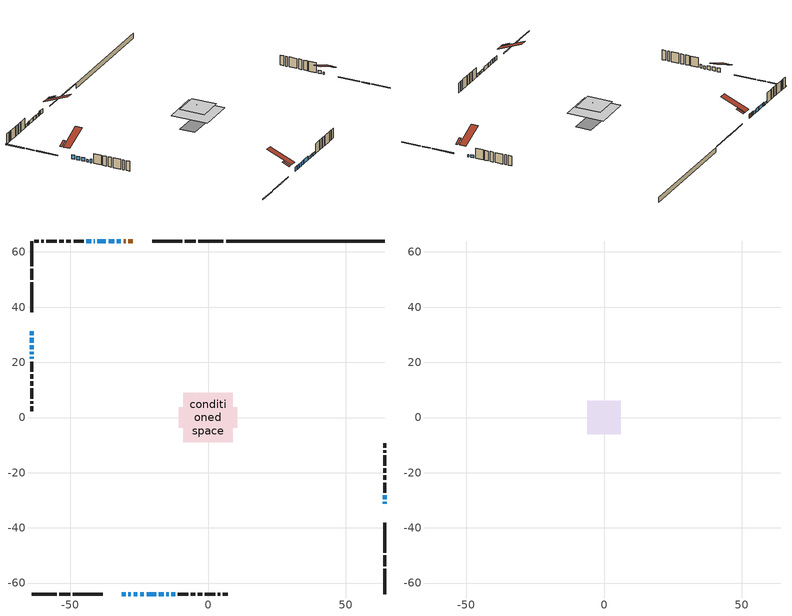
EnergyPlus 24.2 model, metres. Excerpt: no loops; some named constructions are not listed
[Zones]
conditioned space
 floor outside (Floor1 construction): -0.61,-0.61 -0.61,0.61 0.61,0.61 0.61,-0.61 z1.53
 floor adiabatic (AdiabaticFloorConstruction): -8.97,-8.97 -8.97,8.97 8.97,8.97 8.97,-8.97 z3.97
 floor foundation (Slab1 construction): -10.65,-3.7 -10.65,3.7 10.65,3.7 10.65,-3.7 z-0.91
 wall outside (RimJoist1 construction): 5.61,63.96 -3.56,63.96 / -63.96,-63.96 -54.8,-63.96 / -63.96,63.96 -63.96,54.8 / 63.96,-63.96 63.96,-54.8 z1.53:1.83
 wall outside (RimJoist2 construction): -4.48,63.96 -8.44,63.96 / -53.87,-63.96 -49.91,-63.96 / -63.96,53.87 -63.96,49.91 / 63.96,-53.87 63.96,-49.91 z1.53:1.83
 wall outside (RimJoist3 construction): -9.37,63.96 -20.14,63.96 / -48.98,-63.96 -38.22,-63.96 / -63.96,48.98 -63.96,38.22 / 63.96,-48.98 63.96,-38.22 z1.53:1.83
 wall outside (AdiabaticWallConstruction 1): -27.18,63.96 -28.96,63.96 / -29.89,63.96 -30.61,63.96 z1.53:3.56
 wall outside (AdiabaticWallConstruction): -31.17,-63.96 -29.75,-63.96 / -26.98,-63.96 -25.55,-63.96 / -63.96,31.17 -63.96,29.75 z1.53:3.46; -31.54,63.96 -33.06,63.96 z1.53:3.05; -33.99,63.96 -36.05,63.96 / -63.96,22.07 -63.96,21.21 z1.53:3.28; -36.98,63.96 -40.18,63.96 z1.53:3.13; -41.11,63.96 -41.41,63.96 z1.53:3.21; 63.96,-31.17 63.96,-30.61 z1.53:2.45; -28.82,-63.96 -27.9,-63.96 z1.53:3.51; 63.96,-29.69 63.96,-28.16 / -17.78,-63.96 -16.06,-63.96 / -15.13,-63.96 -14.26,-63.96 / -13.34,-63.96 -11.81,-63.96 / -63.96,23.86 -63.96,23 z1.53:2.85; -24.62,-63.96 -23.2,-63.96 / -63.96,26.21 -63.96,24.79 z1.53:3.38; -22.27,-63.96 -18.71,-63.96 z1.53:3.49; -63.96,28.82 -63.96,27.14 z1.53:3.34; -42.34,63.96 -44.15,63.96 z1.53:2.75
 wall outside (Wall1 construction): -45.07,63.96 -48.73,63.96 / -10.88,-63.96 -7.23,-63.96 / -63.96,20.28 -63.96,16.62 / 63.96,-27.23 63.96,-23.58 z1.53:6.41
 wall outside (Wall2 construction): -49.66,63.96 -51.29,63.96 / -6.3,-63.96 -4.67,-63.96 / -63.96,15.69 -63.96,14.06 / 63.96,-22.65 63.96,-21.02 z1.53:6.41
 wall outside (Wall3 construction): -52.22,63.96 -53.83,63.96 / -3.74,-63.96 -2.13,-63.96 / -63.96,13.13 -63.96,11.53 / 63.96,-20.09 63.96,-18.48 z1.53:6.41
 wall outside (Wall4 construction): -54.76,63.96 -58.58,63.96 / -1.2,-63.96 2.62,-63.96 / -63.96,10.6 -63.96,6.77 / 63.96,-17.55 63.96,-13.73 z1.53:6.41
 wall outside (Wall5 construction): -59.51,63.96 -60.37,63.96 / 3.55,-63.96 4.41,-63.96 / -63.96,5.84 -63.96,4.99 / 63.96,-12.8 63.96,-11.94 z1.53:6.41
 wall outside (Wall6 construction): -61.29,63.96 -63.03,63.96 / 5.34,-63.96 7.07,-63.96 / -63.96,4.06 -63.96,2.32 / 63.96,-11.01 63.96,-9.27 z1.53:6.41
 wall foundation (FoundationWall1 construction): 63.96,63.96 6.54,63.96 z-0.91:1.53
 window (WindowConstruction): -31.17,-63.96 -29.75,-63.96 z1.53:3.46
 window (WindowConstruction 8): -31.54,63.96 -33.06,63.96 z1.53:3.05
 window (WindowConstruction 9): -33.99,63.96 -36.05,63.96 z1.53:3.28
 window (WindowConstruction 10): -36.98,63.96 -40.18,63.96 z1.53:3.13
 window (WindowConstruction 11): -41.11,63.96 -41.41,63.96 z1.53:3.21
 window (WindowConstruction 19): 63.96,-31.17 63.96,-30.61 z1.53:2.44
 window (WindowConstruction 12): -28.82,-63.96 -27.9,-63.96 z1.53:3.51
 window (WindowConstruction 13): -26.98,-63.96 -25.55,-63.96 z1.53:3.46
 window (WindowConstruction 14): -63.96,31.17 -63.96,29.75 z1.53:3.46
 window (WindowConstruction 1): 63.96,-29.68 63.96,-28.16 z1.53:2.85
 window (WindowConstruction 15): -24.62,-63.96 -23.2,-63.96 z1.53:3.38
 window (WindowConstruction 16): -22.27,-63.96 -18.71,-63.96 z1.53:3.49
 window (WindowConstruction 17): -63.96,28.82 -63.96,27.14 z1.53:3.33
 window (WindowConstruction 18): -63.96,26.21 -63.96,24.79 z1.53:3.38
 window (WindowConstruction 2): -17.78,-63.96 -16.06,-63.96 z1.53:2.85
 window (WindowConstruction 3): -15.13,-63.96 -14.27,-63.96 z1.53:2.85
 window (WindowConstruction 4): -13.34,-63.96 -11.81,-63.96 z1.53:2.85
 window (WindowConstruction 5): -63.96,23.86 -63.96,23 z1.53:2.85
 window (WindowConstruction 6): -63.96,22.07 -63.96,21.21 z1.53:3.28
 window (WindowConstruction 7): -42.34,63.96 -44.14,63.96 z1.53:2.75
 door (Door): -27.18,63.96 -28.96,63.96 z1.53:3.56
 door (Door 1): -29.89,63.96 -30.61,63.96 z1.53:3.56
 ceiling adiabatic (AdiabaticFloorConstruction): 8.97,-8.97 8.97,8.97 -8.97,8.97 -8.97,-8.97 z3.97
 roof outside (Roof1 construction): -22.03,63.96,6.41 -22.03,60.39,7.89 -21.07,60.39,7.89 -21.07,63.96,6.41; -36.32,-63.96,6.41 -36.32,-60.39,7.89 -37.29,-60.39,7.89 -37.29,-63.96,6.41; -63.96,36.32,6.41 -60.39,36.32,7.89 -60.39,37.29,7.89 -63.96,37.29,6.41; 63.96,-36.32,6.41 60.39,-36.32,7.89 60.39,-37.29,7.89 63.96,-37.29,6.41
attic - vented
 floor to conditioned space (Floor2 construction Reversed): -6.16,-6.16 -6.16,6.16 6.16,6.16 6.16,-6.16 z6.41
 floor to conditioned space (Floor3 construction Reversed): -1.43,-1.43 -1.43,1.43 1.43,1.43 1.43,-1.43 z6.41
 roof outside (Roof2 construction): -26.25,63.96,6.41 -26.25,51.81,11.47 -22.96,51.81,11.47 -22.96,63.96,6.41; -32.1,-63.96,6.41 -32.1,-51.81,11.47 -35.39,-51.81,11.47 -35.39,-63.96,6.41; -63.96,32.1,6.41 -51.81,32.1,11.47 -51.81,35.39,11.47 -63.96,35.39,6.41; 63.96,-32.1,6.41 51.81,-32.1,11.47 51.81,-35.39,11.47 63.96,-35.39,6.41
[Schedule:Day:Interval]
interior lighting schedule day 2: No, 01:00, 0.0927273, 04:00, 0.0772727, 05:00, 0.085, 06:00, 0.139091, 07:00, 0.231818, 08:00, 0.293636, 10:00, 0.316818, 11:00, 0.301364, 12:00, 0.285909, 13:00, 0.278182, 14:00, 0.270455, 15:00, 0.285909, 16:00, 0.316818, 17:00, 0.386364, 18:00, 0.502273, 19:00, 0.664545, 20:00, 0.819091, 21:00, 0.85, 22:00, 0.610455, 23:00, 0.309091, 24:00, 0.139091
interior lighting schedule day 3: No, 01:00, 0.0845455, 04:00, 0.0704545, 05:00, 0.0775, 06:00, 0.126818, 07:00, 0.211364, 08:00, 0.267727, 10:00, 0.288864, 11:00, 0.274773, 12:00, 0.260682, 13:00, 0.253636, 14:00, 0.246591, 15:00, 0.260682, 16:00, 0.288864, 17:00, 0.352273, 18:00, 0.457955, 19:00, 0.605909, 20:00, 0.746818, 21:00, 0.775, 22:00, 0.556591, 23:00, 0.281818, 24:00, 0.126818
interior lighting schedule day 4: No, 01:00, 0.0763636, 04:00, 0.0636364, 05:00, 0.07, 06:00, 0.114545, 07:00, 0.190909, 08:00, 0.241818, 10:00, 0.260909, 11:00, 0.248182, 12:00, 0.235455, 13:00, 0.229091, 14:00, 0.222727, 15:00, 0.235455, 16:00, 0.260909, 17:00, 0.318182, 18:00, 0.413636, 19:00, 0.547273, 20:00, 0.674545, 21:00, 0.7, 22:00, 0.502727, 23:00, 0.254545, 24:00, 0.114545
interior lighting schedule day 5: No, 01:00, 0.0727273, 04:00, 0.0606061, 05:00, 0.0666667, 06:00, 0.109091, 07:00, 0.181818, 08:00, 0.230303, 10:00, 0.248485, 11:00, 0.236364, 12:00, 0.224242, 13:00, 0.218182, 14:00, 0.212121, 15:00, 0.224242, 16:00, 0.248485, 17:00, 0.30303, 18:00, 0.393939, 19:00, 0.521212, 20:00, 0.642424, 21:00, 0.666667, 22:00, 0.478788, 23:00, 0.242424, 24:00, 0.109091
interior lighting schedule day 6: No, 01:00, 0.0745455, 04:00, 0.0621212, 05:00, 0.0683333, 06:00, 0.111818, 07:00, 0.186364, 08:00, 0.236061, 10:00, 0.254697, 11:00, 0.242273, 12:00, 0.229848, 13:00, 0.223636, 14:00, 0.217424, 15:00, 0.229848, 16:00, 0.254697, 17:00, 0.310606, 18:00, 0.403788, 19:00, 0.534242, 20:00, 0.658485, 21:00, 0.683333, 22:00, 0.490758, 23:00, 0.248485, 24:00, 0.111818
interior lighting schedule day 7: No, 01:00, 0.08, 04:00, 0.0666667, 05:00, 0.0733333, 06:00, 0.12, 07:00, 0.2, 08:00, 0.253333, 10:00, 0.273333, 11:00, 0.26, 12:00, 0.246667, 13:00, 0.24, 14:00, 0.233333, 15:00, 0.246667, 16:00, 0.273333, 17:00, 0.333333, 18:00, 0.433333, 19:00, 0.573333, 20:00, 0.706667, 21:00, 0.733333, 22:00, 0.526667, 23:00, 0.266667, 24:00, 0.12
interior lighting schedule day 8: No, 01:00, 0.0890909, 04:00, 0.0742424, 05:00, 0.0816667, 06:00, 0.133636, 07:00, 0.222727, 08:00, 0.282121, 10:00, 0.304394, 11:00, 0.289545, 12:00, 0.274697, 13:00, 0.267273, 14:00, 0.259848, 15:00, 0.274697, 16:00, 0.304394, 17:00, 0.371212, 18:00, 0.482576, 19:00, 0.638485, 20:00, 0.78697, 21:00, 0.816667, 22:00, 0.586515, 23:00, 0.29697, 24:00, 0.133636
interior lighting schedule day 9: No, 01:00, 0.0972727, 04:00, 0.0810606, 05:00, 0.0891667, 06:00, 0.145909, 07:00, 0.243182, 08:00, 0.30803, 10:00, 0.332348, 11:00, 0.316136, 12:00, 0.299924, 13:00, 0.291818, 14:00, 0.283712, 15:00, 0.299924, 16:00, 0.332348, 17:00, 0.405303, 18:00, 0.526894, 19:00, 0.697121, 20:00, 0.859242, 21:00, 0.891667, 22:00, 0.640379, 23:00, 0.324242, 24:00, 0.145909
interior lighting schedule day 10: No, 01:00, 0.105455, 04:00, 0.0878788, 05:00, 0.0966667, 06:00, 0.158182, 07:00, 0.263636, 08:00, 0.333939, 10:00, 0.360303, 11:00, 0.342727, 12:00, 0.325152, 13:00, 0.316364, 14:00, 0.307576, 15:00, 0.325152, 16:00, 0.360303, 17:00, 0.439394, 18:00, 0.571212, 19:00, 0.755758, 20:00, 0.931515, 21:00, 0.966667, 22:00, 0.694242, 23:00, 0.351515, 24:00, 0.158182
interior lighting schedule day 11: No, 01:00, 0.109091, 04:00, 0.0909091, 05:00, 0.1, 06:00, 0.163636, 07:00, 0.272727, 08:00, 0.345455, 10:00, 0.372727, 11:00, 0.354545, 12:00, 0.336364, 13:00, 0.327273, 14:00, 0.318182, 15:00, 0.336364, 16:00, 0.372727, 17:00, 0.454545, 18:00, 0.590909, 19:00, 0.781818, 20:00, 0.963636, 21:00, 1, 22:00, 0.718182, 23:00, 0.363636, 24:00, 0.163636
interior lighting schedule default day; occupants schedule default day; clothes dryer schedule default day; cooking range schedule default day; mech vent bath fan 0 schedule default day; mech vent bath fan 1 schedule default day; mech vent range fan 0 schedule default day; misc plug loads schedule default day; general water use schedule default day; clothes dryer exhaust 0 schedule default day; cooling season schedule day; cooling season schedule day 2; cooling season schedule default day; exterior lighting schedule default day; natural vent schedule default day: No, 24:00, 0
occupants schedule day: No, 05:00, 0.426829, 06:00, 0.719512, 07:00, 1, 08:00, 0.670732, 09:00, 0.329268, 14:00, 0.170732, 15:00, 0.231707, 16:00, 0.329268, 17:00, 0.5, 18:00, 0.670732, 19:00, 0.829268, 21:00, 1, 22:00, 0.853659, 23:00, 0.646341, 24:00, 0.426829
clothes dryer schedule day; clothes dryer exhaust 0 schedule day: No, 01:00, 0.123457, 02:00, 0.0740741, 03:00, 0.0493827, 04:00, 0.0246914, 05:00, 0.0493827, 06:00, 0.0740741, 07:00, 0.197531, 08:00, 0.395062, 09:00, 0.592593, 10:00, 0.839506, 11:00, 0.962963, 12:00, 1, 13:00, 0.91358, 14:00, 0.82716, 15:00, 0.716049, 16:00, 0.753086, 17:00, 0.679012, 18:00, 0.666667, 20:00, 0.62963, 21:00, 0.641975, 22:00, 0.666667, 23:00, 0.54321, 24:00, 0.296296
cooking range schedule day: No, 05:00, 0.0597015, 06:00, 0.11194, 07:00, 0.171642, 08:00, 0.291045, 11:00, 0.343284, 12:00, 0.402985, 13:00, 0.462687, 14:00, 0.343284, 15:00, 0.291045, 16:00, 0.402985, 17:00, 0.567164, 18:00, 1, 19:00, 0.850746, 20:00, 0.432836, 21:00, 0.291045, 22:00, 0.231343, 23:00, 0.171642, 24:00, 0.11194
mech vent bath fan 0 schedule day; mech vent bath fan 1 schedule day: No, 07:00, 0, 08:00, 1, 09:00, 0.2, 24:00, 0
mech vent range fan 0 schedule day: No, 18:00, 0, 19:00, 1, 20:00, 0.2, 24:00, 0
misc plug loads schedule day: No, 06:00, 0.705882, 07:00, 0.745098, 08:00, 0.803922, 15:00, 0.823529, 16:00, 0.862745, 17:00, 0.921569, 18:00, 0.980392, 19:00, 1, 20:00, 0.980392, 21:00, 0.941176, 22:00, 0.862745, 23:00, 0.784314, 24:00, 0.72549
general water use schedule day: No, 01:00, 0.315068, 03:00, 0.287671, 04:00, 0.342466, 05:00, 0.369863, 06:00, 0.520548, 07:00, 0.60274, 08:00, 0.534247, 10:00, 0.506849, 11:00, 0.465753, 14:00, 0.479452, 15:00, 0.534247, 16:00, 0.589041, 17:00, 0.69863, 18:00, 0.876712, 19:00, 0.890411, 20:00, 0.986301, 21:00, 1, 22:00, 0.863014, 23:00, 0.616438, 24:00, 0.465753
cooling season schedule day 1: No, 24:00, 1
exterior lighting schedule day: No, 01:00, 0.566667, 03:00, 0.524167, 05:00, 0.495833, 06:00, 0.5525, 07:00, 0.623333, 08:00, 0.580833, 09:00, 0.439167, 10:00, 0.354167, 12:00, 0.34, 13:00, 0.354167, 14:00, 0.396667, 15:00, 0.425, 16:00, 0.495833, 17:00, 0.623333, 18:00, 0.793333, 19:00, 0.906667, 20:00, 0.963333, 21:00, 0.991667, 22:00, 0.920833, 23:00, 0.793333, 24:00, 0.665833
exterior lighting schedule day 1: No, 01:00, 0.528571, 03:00, 0.488929, 05:00, 0.4625, 06:00, 0.515357, 07:00, 0.581429, 08:00, 0.541786, 09:00, 0.409643, 10:00, 0.330357, 12:00, 0.317143, 13:00, 0.330357, 14:00, 0.37, 15:00, 0.396429, 16:00, 0.4625, 17:00, 0.581429, 18:00, 0.74, 19:00, 0.845714, 20:00, 0.898571, 21:00, 0.925, 22:00, 0.858929, 23:00, 0.74, 24:00, 0.621071
exterior lighting schedule day 10: No, 01:00, 0.552381, 03:00, 0.510952, 05:00, 0.483333, 06:00, 0.538571, 07:00, 0.607619, 08:00, 0.56619, 09:00, 0.428095, 10:00, 0.345238, 12:00, 0.331429, 13:00, 0.345238, 14:00, 0.386667, 15:00, 0.414286, 16:00, 0.483333, 17:00, 0.607619, 18:00, 0.773333, 19:00, 0.88381, 20:00, 0.939048, 21:00, 0.966667, 22:00, 0.897619, 23:00, 0.773333, 24:00, 0.649048
exterior lighting schedule day 11: No, 01:00, 0.571429, 03:00, 0.528571, 05:00, 0.5, 06:00, 0.557143, 07:00, 0.628571, 08:00, 0.585714, 09:00, 0.442857, 10:00, 0.357143, 12:00, 0.342857, 13:00, 0.357143, 14:00, 0.4, 15:00, 0.428571, 16:00, 0.5, 17:00, 0.628571, 18:00, 0.8, 19:00, 0.914286, 20:00, 0.971429, 21:00, 1, 22:00, 0.928571, 23:00, 0.8, 24:00, 0.671429
exterior lighting schedule day 2: No, 01:00, 0.485714, 03:00, 0.449286, 05:00, 0.425, 06:00, 0.473571, 07:00, 0.534286, 08:00, 0.497857, 09:00, 0.376429, 10:00, 0.303571, 12:00, 0.291429, 13:00, 0.303571, 14:00, 0.34, 15:00, 0.364286, 16:00, 0.425, 17:00, 0.534286, 18:00, 0.68, 19:00, 0.777143, 20:00, 0.825714, 21:00, 0.85, 22:00, 0.789286, 23:00, 0.68, 24:00, 0.570714
exterior lighting schedule day 3: No, 01:00, 0.442857, 03:00, 0.409643, 05:00, 0.3875, 06:00, 0.431786, 07:00, 0.487143, 08:00, 0.453929, 09:00, 0.343214, 10:00, 0.276786, 12:00, 0.265714, 13:00, 0.276786, 14:00, 0.31, 15:00, 0.332143, 16:00, 0.3875, 17:00, 0.487143, 18:00, 0.62, 19:00, 0.708571, 20:00, 0.752857, 21:00, 0.775, 22:00, 0.719643, 23:00, 0.62, 24:00, 0.520357
exterior lighting schedule day 4: No, 01:00, 0.4, 03:00, 0.37, 05:00, 0.35, 06:00, 0.39, 07:00, 0.44, 08:00, 0.41, 09:00, 0.31, 10:00, 0.25, 12:00, 0.24, 13:00, 0.25, 14:00, 0.28, 15:00, 0.3, 16:00, 0.35, 17:00, 0.44, 18:00, 0.56, 19:00, 0.64, 20:00, 0.68, 21:00, 0.7, 22:00, 0.65, 23:00, 0.56, 24:00, 0.47
exterior lighting schedule day 5: No, 01:00, 0.380952, 03:00, 0.352381, 05:00, 0.333333, 06:00, 0.371429, 07:00, 0.419048, 08:00, 0.390476, 09:00, 0.295238, 10:00, 0.238095, 12:00, 0.228571, 13:00, 0.238095, 14:00, 0.266667, 15:00, 0.285714, 16:00, 0.333333, 17:00, 0.419048, 18:00, 0.533333, 19:00, 0.609524, 20:00, 0.647619, 21:00, 0.666667, 22:00, 0.619048, 23:00, 0.533333, 24:00, 0.447619
exterior lighting schedule day 6: No, 01:00, 0.390476, 03:00, 0.36119, 05:00, 0.341667, 06:00, 0.380714, 07:00, 0.429524, 08:00, 0.400238, 09:00, 0.302619, 10:00, 0.244048, 12:00, 0.234286, 13:00, 0.244048, 14:00, 0.273333, 15:00, 0.292857, 16:00, 0.341667, 17:00, 0.429524, 18:00, 0.546667, 19:00, 0.624762, 20:00, 0.66381, 21:00, 0.683333, 22:00, 0.634524, 23:00, 0.546667, 24:00, 0.45881
exterior lighting schedule day 7: No, 01:00, 0.419048, 03:00, 0.387619, 05:00, 0.366667, 06:00, 0.408571, 07:00, 0.460952, 08:00, 0.429524, 09:00, 0.324762, 10:00, 0.261905, 12:00, 0.251429, 13:00, 0.261905, 14:00, 0.293333, 15:00, 0.314286, 16:00, 0.366667, 17:00, 0.460952, 18:00, 0.586667, 19:00, 0.670476, 20:00, 0.712381, 21:00, 0.733333, 22:00, 0.680952, 23:00, 0.586667, 24:00, 0.492381
exterior lighting schedule day 8: No, 01:00, 0.466667, 03:00, 0.431667, 05:00, 0.408333, 06:00, 0.455, 07:00, 0.513333, 08:00, 0.478333, 09:00, 0.361667, 10:00, 0.291667, 12:00, 0.28, 13:00, 0.291667, 14:00, 0.326667, 15:00, 0.35, 16:00, 0.408333, 17:00, 0.513333, 18:00, 0.653333, 19:00, 0.746667, 20:00, 0.793333, 21:00, 0.816667, 22:00, 0.758333, 23:00, 0.653333, 24:00, 0.548333
exterior lighting schedule day 9: No, 01:00, 0.509524, 03:00, 0.47131, 05:00, 0.445833, 06:00, 0.496786, 07:00, 0.560476, 08:00, 0.522262, 09:00, 0.394881, 10:00, 0.318452, 12:00, 0.305714, 13:00, 0.318452, 14:00, 0.356667, 15:00, 0.382143, 16:00, 0.445833, 17:00, 0.560476, 18:00, 0.713333, 19:00, 0.815238, 20:00, 0.86619, 21:00, 0.891667, 22:00, 0.827976, 23:00, 0.713333, 24:00, 0.59869
[Schedule:Week:Daily]
clothes dryer exhaust 0 schedule Week Rule - Jan1-Dec31: clothes dryer exhaust 0 schedule day, clothes dryer exhaust 0 schedule day, clothes dryer exhaust 0 schedule day, clothes dryer exhaust 0 schedule day, clothes dryer exhaust 0 schedule day, clothes dryer exhaust 0 schedule day, clothes dryer exhaust 0 schedule day, clothes dryer exhaust 0 schedule default day, clothes dryer exhaust 0 schedule default day, clothes dryer exhaust 0 schedule default day, clothes dryer exhaust 0 schedule default day, clothes dryer exhaust 0 schedule default day
cooling season schedule Week Rule - Jan1-May26: cooling season schedule day, cooling season schedule day, cooling season schedule day, cooling season schedule day, cooling season schedule day, cooling season schedule day, cooling season schedule day, cooling season schedule default day, cooling season schedule default day, cooling season schedule default day, cooling season schedule default day, cooling season schedule default day
cooling season schedule Week Rule - May27-Jun2: cooling season schedule day, cooling season schedule day, cooling season schedule day, cooling season schedule day, cooling season schedule day, cooling season schedule day 1, cooling season schedule day 1, cooling season schedule default day, cooling season schedule default day, cooling season schedule default day, cooling season schedule default day, cooling season schedule default day
cooling season schedule Week Rule - Jun3-Aug25: cooling season schedule day 1, cooling season schedule day 1, cooling season schedule day 1, cooling season schedule day 1, cooling season schedule day 1, cooling season schedule day 1, cooling season schedule day 1, cooling season schedule default day, cooling season schedule default day, cooling season schedule default day, cooling season schedule default day, cooling season schedule default day
cooling season schedule Week Rule - Aug26-Sep1: cooling season schedule day 1, cooling season schedule day 1, cooling season schedule day 1, cooling season schedule day 1, cooling season schedule day 1, cooling season schedule day 1, cooling season schedule day 2, cooling season schedule default day, cooling season schedule default day, cooling season schedule default day, cooling season schedule default day, cooling season schedule default day
cooling season schedule Week Rule - Sep2-Dec31: cooling season schedule day 2, cooling season schedule day 2, cooling season schedule day 2, cooling season schedule day 2, cooling season schedule day 2, cooling season schedule day 2, cooling season schedule day 2, cooling season schedule default day, cooling season schedule default day, cooling season schedule default day, cooling season schedule default day, cooling season schedule default day
exterior lighting schedule Week Rule - Jan1-Jan27: exterior lighting schedule day, exterior lighting schedule day, exterior lighting schedule day, exterior lighting schedule day, exterior lighting schedule day, exterior lighting schedule day, exterior lighting schedule day, exterior lighting schedule default day, exterior lighting schedule default day, exterior lighting schedule default day, exterior lighting schedule default day, exterior lighting schedule default day
exterior lighting schedule Week Rule - Jan28-Feb3: exterior lighting schedule day, exterior lighting schedule day, exterior lighting schedule day, exterior lighting schedule day, exterior lighting schedule day 1, exterior lighting schedule day 1, exterior lighting schedule day 1, exterior lighting schedule default day, exterior lighting schedule default day, exterior lighting schedule default day, exterior lighting schedule default day, exterior lighting schedule default day
exterior lighting schedule Week Rule - Feb4-Feb24: exterior lighting schedule day 1, exterior lighting schedule day 1, exterior lighting schedule day 1, exterior lighting schedule day 1, exterior lighting schedule day 1, exterior lighting schedule day 1, exterior lighting schedule day 1, exterior lighting schedule default day, exterior lighting schedule default day, exterior lighting schedule default day, exterior lighting schedule default day, exterior lighting schedule default day
exterior lighting schedule Week Rule - Feb25-Mar3: exterior lighting schedule day 1, exterior lighting schedule day 1, exterior lighting schedule day 1, exterior lighting schedule day 1, exterior lighting schedule day 2, exterior lighting schedule day 2, exterior lighting schedule day 2, exterior lighting schedule default day, exterior lighting schedule default day, exterior lighting schedule default day, exterior lighting schedule default day, exterior lighting schedule default day
exterior lighting schedule Week Rule - Mar4-Mar31: exterior lighting schedule day 2, exterior lighting schedule day 2, exterior lighting schedule day 2, exterior lighting schedule day 2, exterior lighting schedule day 2, exterior lighting schedule day 2, exterior lighting schedule day 2, exterior lighting schedule default day, exterior lighting schedule default day, exterior lighting schedule default day, exterior lighting schedule default day, exterior lighting schedule default day
exterior lighting schedule Week Rule - Apr1-Apr28: exterior lighting schedule day 3, exterior lighting schedule day 3, exterior lighting schedule day 3, exterior lighting schedule day 3, exterior lighting schedule day 3, exterior lighting schedule day 3, exterior lighting schedule day 3, exterior lighting schedule default day, exterior lighting schedule default day, exterior lighting schedule default day, exterior lighting schedule default day, exterior lighting schedule default day
exterior lighting schedule Week Rule - Apr29-May5: exterior lighting schedule day 3, exterior lighting schedule day 3, exterior lighting schedule day 4, exterior lighting schedule day 4, exterior lighting schedule day 4, exterior lighting schedule day 4, exterior lighting schedule day 4, exterior lighting schedule default day, exterior lighting schedule default day, exterior lighting schedule default day, exterior lighting schedule default day, exterior lighting schedule default day
exterior lighting schedule Week Rule - May6-May26: exterior lighting schedule day 4, exterior lighting schedule day 4, exterior lighting schedule day 4, exterior lighting schedule day 4, exterior lighting schedule day 4, exterior lighting schedule day 4, exterior lighting schedule day 4, exterior lighting schedule default day, exterior lighting schedule default day, exterior lighting schedule default day, exterior lighting schedule default day, exterior lighting schedule default day
exterior lighting schedule Week Rule - May27-Jun2: exterior lighting schedule day 4, exterior lighting schedule day 4, exterior lighting schedule day 4, exterior lighting schedule day 4, exterior lighting schedule day 4, exterior lighting schedule day 5, exterior lighting schedule day 5, exterior lighting schedule default day, exterior lighting schedule default day, exterior lighting schedule default day, exterior lighting schedule default day, exterior lighting schedule default day
exterior lighting schedule Week Rule - Jun3-Jun30: exterior lighting schedule day 5, exterior lighting schedule day 5, exterior lighting schedule day 5, exterior lighting schedule day 5, exterior lighting schedule day 5, exterior lighting schedule day 5, exterior lighting schedule day 5, exterior lighting schedule default day, exterior lighting schedule default day, exterior lighting schedule default day, exterior lighting schedule default day, exterior lighting schedule default day
exterior lighting schedule Week Rule - Jul1-Jul28: exterior lighting schedule day 6, exterior lighting schedule day 6, exterior lighting schedule day 6, exterior lighting schedule day 6, exterior lighting schedule day 6, exterior lighting schedule day 6, exterior lighting schedule day 6, exterior lighting schedule default day, exterior lighting schedule default day, exterior lighting schedule default day, exterior lighting schedule default day, exterior lighting schedule default day
exterior lighting schedule Week Rule - Jul29-Aug4: exterior lighting schedule day 6, exterior lighting schedule day 6, exterior lighting schedule day 6, exterior lighting schedule day 7, exterior lighting schedule day 7, exterior lighting schedule day 7, exterior lighting schedule day 7, exterior lighting schedule default day, exterior lighting schedule default day, exterior lighting schedule default day, exterior lighting schedule default day, exterior lighting schedule default day
exterior lighting schedule Week Rule - Aug5-Aug25: exterior lighting schedule day 7, exterior lighting schedule day 7, exterior lighting schedule day 7, exterior lighting schedule day 7, exterior lighting schedule day 7, exterior lighting schedule day 7, exterior lighting schedule day 7, exterior lighting schedule default day, exterior lighting schedule default day, exterior lighting schedule default day, exterior lighting schedule default day, exterior lighting schedule default day
exterior lighting schedule Week Rule - Aug26-Sep1: exterior lighting schedule day 7, exterior lighting schedule day 7, exterior lighting schedule day 7, exterior lighting schedule day 7, exterior lighting schedule day 7, exterior lighting schedule day 7, exterior lighting schedule day 8, exterior lighting schedule default day, exterior lighting schedule default day, exterior lighting schedule default day, exterior lighting schedule default day, exterior lighting schedule default day
exterior lighting schedule Week Rule - Sep2-Sep29: exterior lighting schedule day 8, exterior lighting schedule day 8, exterior lighting schedule day 8, exterior lighting schedule day 8, exterior lighting schedule day 8, exterior lighting schedule day 8, exterior lighting schedule day 8, exterior lighting schedule default day, exterior lighting schedule default day, exterior lighting schedule default day, exterior lighting schedule default day, exterior lighting schedule default day
exterior lighting schedule Week Rule - Sep30-Oct6: exterior lighting schedule day 8, exterior lighting schedule day 9, exterior lighting schedule day 9, exterior lighting schedule day 9, exterior lighting schedule day 9, exterior lighting schedule day 9, exterior lighting schedule day 9, exterior lighting schedule default day, exterior lighting schedule default day, exterior lighting schedule default day, exterior lighting schedule default day, exterior lighting schedule default day
exterior lighting schedule Week Rule - Oct7-Oct27: exterior lighting schedule day 9, exterior lighting schedule day 9, exterior lighting schedule day 9, exterior lighting schedule day 9, exterior lighting schedule day 9, exterior lighting schedule day 9, exterior lighting schedule day 9, exterior lighting schedule default day, exterior lighting schedule default day, exterior lighting schedule default day, exterior lighting schedule default day, exterior lighting schedule default day
exterior lighting schedule Week Rule - Oct28-Nov3: exterior lighting schedule day 9, exterior lighting schedule day 9, exterior lighting schedule day 9, exterior lighting schedule day 9, exterior lighting schedule day 10, exterior lighting schedule day 10, exterior lighting schedule day 10, exterior lighting schedule default day, exterior lighting schedule default day, exterior lighting schedule default day, exterior lighting schedule default day, exterior lighting schedule default day
exterior lighting schedule Week Rule - Nov4-Nov24: exterior lighting schedule day 10, exterior lighting schedule day 10, exterior lighting schedule day 10, exterior lighting schedule day 10, exterior lighting schedule day 10, exterior lighting schedule day 10, exterior lighting schedule day 10, exterior lighting schedule default day, exterior lighting schedule default day, exterior lighting schedule default day, exterior lighting schedule default day, exterior lighting schedule default day
exterior lighting schedule Week Rule - Nov25-Dec1: exterior lighting schedule day 10, exterior lighting schedule day 10, exterior lighting schedule day 10, exterior lighting schedule day 10, exterior lighting schedule day 10, exterior lighting schedule day 10, exterior lighting schedule day 11, exterior lighting schedule default day, exterior lighting schedule default day, exterior lighting schedule default day, exterior lighting schedule default day, exterior lighting schedule default day
exterior lighting schedule Week Rule - Dec2-Dec31: exterior lighting schedule day 11, exterior lighting schedule day 11, exterior lighting schedule day 11, exterior lighting schedule day 11, exterior lighting schedule day 11, exterior lighting schedule day 11, exterior lighting schedule day 11, exterior lighting schedule default day, exterior lighting schedule default day, exterior lighting schedule default day, exterior lighting schedule default day, exterior lighting schedule default day
natural vent schedule Week Rule - Jan1-Dec31: natural vent schedule default day, natural vent schedule default day, natural vent schedule default day, natural vent schedule default day, natural vent schedule default day, natural vent schedule default day, natural vent schedule default day, natural vent schedule default day, natural vent schedule default day, natural vent schedule default day, natural vent schedule default day, natural vent schedule default day
[Schedule:Year]
clothes dryer exhaust 0 schedule: clothes dryer exhaust 0 schedule Week Rule - Jan1-Dec31, 1, 1, 12, 31
cooling season schedule: cooling season schedule Week Rule - Jan1-May26, 1, 1, 5, 26, cooling season schedule Week Rule - May27-Jun2, 5, 27, 6, 2, cooling season schedule Week Rule - Jun3-Aug25, 6, 3, 8, 25, cooling season schedule Week Rule - Aug26-Sep1, 8, 26, 9, 1, cooling season schedule Week Rule - Sep2-Dec31, 9, 2, 12, 31
natural vent schedule: natural vent schedule Week Rule - Jan1-Dec31, 1, 1, 12, 31
